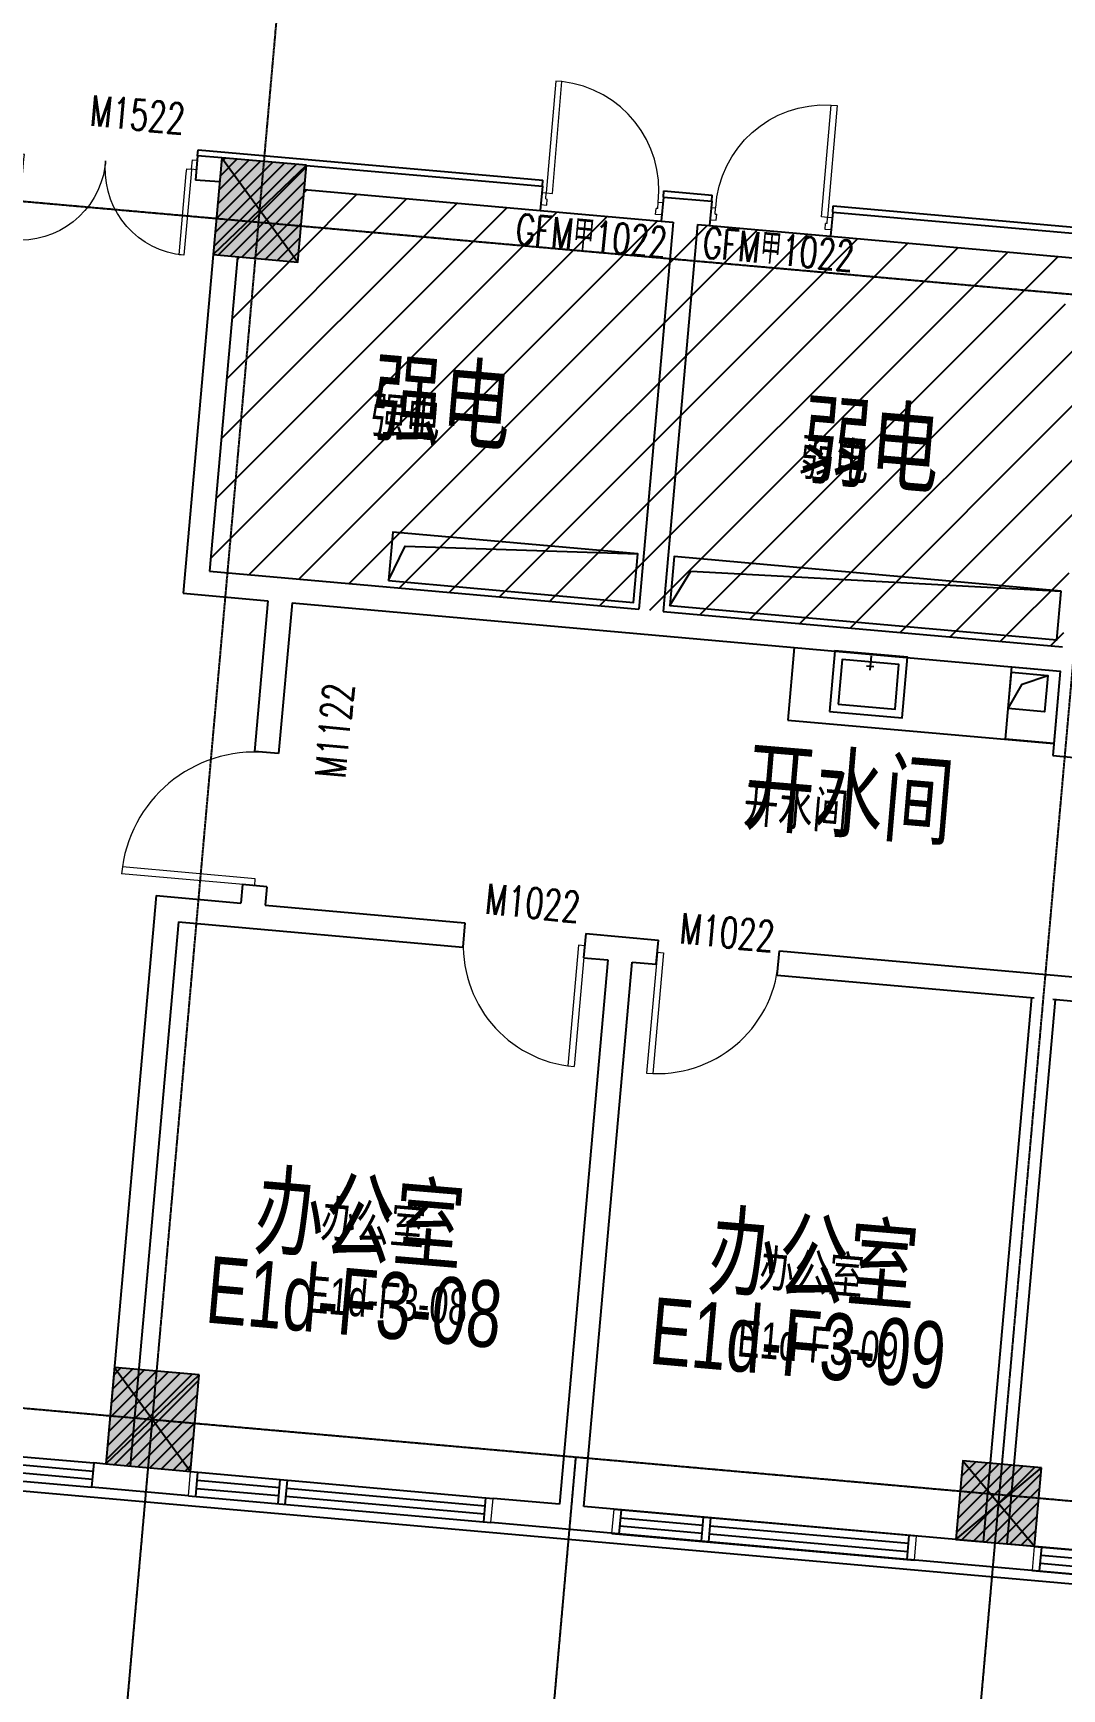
# Model space of a CAD drawing. Header units: millimetres. Extents: x -174040 to 151923, y -227569 to 142020.
# Drawn here: x -56764 to -48294, y 2727 to 16365 of the extents above; entities that cross this region are included whole.
import ezdxf
from ezdxf.enums import TextEntityAlignment as Align

# ---------------------------------------------------------------- set-up
doc = ezdxf.new("R2010")
doc.units = ezdxf.units.MM
doc.header["$LTSCALE"] = 5
for name, pattern in [('E-RG-1F$0$$0$DOTE', [2.42, 2, -0.2, 0.02, -0.2]), ('E-RG-2F$0$CENTER', [2, 1.25, -0.25, 0.25, -0.25]), ('E-RG-2F$0$DOTE', [2.42, 2, -0.2, 0.02, -0.2]), ('XRE2$0$HIDDEN', [0.375, 0.25, -0.125])]:
    doc.linetypes.add(name, pattern=pattern)
for name, color, linetype in [('00外装饰面', 21, 'Continuous'), ('A—墙体', 7, 'Continuous'), ('A—设备管丼、主管符号', 50, 'Continuous'), ('A—轴线、尺寸', 1, 'Continuous'), ('A—门窗', 135, 'Continuous'), ('E-COLS-F3$0$0S-COLS-HATCH', 8, 'Continuous'), ('E-COLS-F3$0$0S-COLS-HATCH-I', 8, 'Continuous'), ('E-COLS-F3$0$0S-COLS-LINE', 4, 'Continuous'), ('E-RG-2F$0$A-GRID', 1, 'E-RG-2F$0$CENTER'), ('E1-RI-3F$0$A-1-1-X-toilel$0$A-FIXT', 55, 'Continuous'), ('E1-RI-3F$0$A-SYMB-DOOR', 4, 'Continuous'), ('I—平面—填充01(线状)', 8, 'Continuous'), ('I—平面—文字', 40, 'Continuous'), ('I—平面—文字（放大1：100）', 40, 'XRE2$0$HIDDEN'), ('I—平面—装饰面层线', 192, 'Continuous'), ('I—平面—门', 22, 'Continuous'), ('I—平面—门编号', 22, 'Continuous'), ('轴线100', 1, 'Continuous')]:
    doc.layers.add(name, color=color, linetype=linetype)
for name, color, linetype, lineweight in [('E1-RI-3F$0$A-DOOR', 32, 'Continuous', 5), ('E1-RI-3F$0$A-DOOR-FRAM', 1, 'Continuous', 9), ('E1-RI-3F$0$A-WALL', 7, 'Continuous', 5)]:
    doc.layers.add(name, color=color, linetype=linetype, lineweight=lineweight)
doc.styles.add('ARIAL', font='arial.ttf')
doc.styles.add('E1-RI-3F$0$ECADI-TXT', font='simplex.shx', dxfattribs={"bigfont": 'hztxt.shx'})
doc.styles.add('XD2008', font='SIMYOU.TTF', dxfattribs={"width": 0.7})
doc.dimstyles.new('200', dxfattribs={"dimscale": 200, "dimtxt": 2.5, "dimasz": 2, "dimexe": 1, "dimexo": 1, "dimgap": 0.8, "dimtad": 1, "dimdec": 0, "dimdsep": 46, "dimtxsty": 'ARIAL', "dimblk1": 'ARCHTICK', "dimblk2": 'ARCHTICK', "dimsah": 1, "dimcen": -0.9, "dimdle": 1, "dimclrd": 256, "dimclre": 256, "dimclrt": 40, "dimaunit": 1, "dimadec": 0, "dimazin": 0, "dimtfac": 0.35, "dimtdec": 0, "dimtix": 1, "dimtmove": 2, "dimatfit": 3, "dimldrblk": 'ARCHTICK', "dimfxl": 0, "dimtvp": 0.8, "dimtolj": 1, "dimtzin": 0, "dimarcsym": 0})

# ---------------------------------------------------------------- blocks, each defined once
blk = doc.blocks.new('_ArchTick')
at = {"color": 0, "linetype": 'ByBlock', "const_width": 0.15}
blk.add_lwpolyline([(-0.5, -0.5), (0.5, 0.5)], dxfattribs=at)
blk = doc.blocks.new('*D249')
at = {"layer": 'A—轴线、尺寸', "linetype": 'ByBlock', "lineweight": -2}
for p, q in [((-68536, 2621), (-68982, -2403)), ((3053, -8591), (-69163, -2186)), ((3282, -3748), (2836, -8772))]:
    blk.add_line(p, q, dxfattribs=at)
at = {"layer": 'Defpoints', "color": 0, "linetype": 'ByBlock'}
for p in [(-68519, 2821), (-68964, -2204), (3300, -3548)]:
    blk.add_point(p, dxfattribs=at)
at = {"layer": 'A—轴线、尺寸', "linetype": 'ByBlock', "lineweight": -2, "xscale": 400, "yscale": 400, "zscale": 400}
for p, rotation in [((-68964, -2204), 174.9322288641356), ((2854, -8573), 354.9322288641357)]:
    blk.add_blockref('_ArchTick', p, dxfattribs=dict(at, rotation=rotation))
at = {"layer": 'A—轴线、尺寸', "color": 40, "linetype": 'ByBlock', "insert": (-33018, -4975), "char_height": 500, "attachment_point": 5, "rotation": 354.9322, "style": 'ARIAL'}
blk.add_mtext('\\A1;72100', dxfattribs=at)
blk = doc.blocks.new('E1-RI-3F$0$SINGLE-FLUSH_VISION_-_0_96')
at = {"layer": 'E1-RI-3F$0$A-DOOR'}
for p, q in [((399, -76), (399, -1075)), ((450, -76), (399, -76)), ((450, -76), (450, -1076))]:
    blk.add_line(p, q, dxfattribs=at)
blk.add_arc((450, -76), 1000, 180, 270, dxfattribs=at)
blk = doc.blocks.new('E1-RI-3F$0$SINGLE-FLUSH_VISION_-_0_95')
at = {"layer": 'E1-RI-3F$0$A-DOOR'}
for p, q in [((399, 76), (399, 1075)), ((450, 76), (450, 1076)), ((450, 76), (399, 76))]:
    blk.add_line(p, q, dxfattribs=at)
blk.add_arc((450, 76), 1000, 90, 180, dxfattribs=at)
blk = doc.blocks.new('XRE3')
at = {"layer": 'E-COLS-F3$0$0S-COLS-HATCH'}
for points in [[(11789265, -6193943), (11788567, -6193882), (11788497, -6194678), (11789194, -6194740)], [(11788382, -6203904), (11787684, -6203843), (11787614, -6204639), (11788311, -6204701)], [(11795316, -6204670), (11794669, -6204612), (11794611, -6205260), (11795259, -6205317)]]:
    blk.add_hatch(color=18, dxfattribs=at).paths.add_polyline_path(points)
at = {"layer": 'E-COLS-F3$0$0S-COLS-HATCH-I'}
h = blk.add_hatch(dxfattribs=at)
h.set_pattern_fill('ANSI31', color=256, scale=600, style=0)
h.set_pattern_definition([(45, (8.83, 99.61), (-53.0330086, 53.0330086), [])])
h.paths.add_polyline_path([(11789265, -6193943), (11788567, -6193882), (11788497, -6194678), (11789194, -6194740)])
h = blk.add_hatch(dxfattribs=at)
h.set_pattern_fill('ANSI31', color=256, scale=600, style=0)
h.set_pattern_definition([(45, (0, 0), (-53.0330086, 53.0330086), [])])
h.paths.add_polyline_path([(11788382, -6203904), (11787684, -6203843), (11787614, -6204639), (11788311, -6204701)])
h = blk.add_hatch(dxfattribs=at)
h.set_pattern_fill('ANSI31', color=256, scale=600, style=0)
h.set_pattern_definition([(45, (-6.624, -74.71), (-53.0330086, 53.0330086), [])])
h.paths.add_polyline_path([(11795316, -6204670), (11794669, -6204612), (11794611, -6205260), (11795259, -6205317)])
at = {"layer": 'Defpoints'}
for p, q in [((11788497, -6194678), (11789265, -6193943)), ((11788567, -6193882), (11789194, -6194740)), ((11787614, -6204639), (11788382, -6203904)), ((11787684, -6203843), (11788311, -6204701)), ((11794669, -6204612), (11795259, -6205317)), ((11794611, -6205260), (11795316, -6204670))]:
    blk.add_line(p, q, dxfattribs=at)
at = {"layer": 'E-COLS-F3$0$0S-COLS-LINE', "color": 255}
for points in [[(11789265, -6193943), (11788567, -6193882), (11788497, -6194678), (11789194, -6194740)], [(11788382, -6203904), (11787684, -6203843), (11787614, -6204639), (11788311, -6204701)], [(11795316, -6204670), (11794669, -6204612), (11794611, -6205260), (11795259, -6205317)]]:
    blk.add_lwpolyline(points, close=True, dxfattribs=at)
blk = doc.blocks.new('E1-RI-3F$0$1窗02')
at = {"layer": 'A—门窗'}
for p, q in [((12307966, -5138138), (12310466, -5138138)), ((12308026, -5138338), (12308026, -5138138)), ((12308706, -5138338), (12308706, -5138138)), ((12308766, -5138338), (12308766, -5138138)), ((12310406, -5138338), (12310406, -5138138)), ((12307966, -5138338), (12310466, -5138338)), ((12308026, -5138204), (12308706, -5138204)), ((12308026, -5138271), (12308706, -5138271)), ((12308766, -5138204), (12310406, -5138204)), ((12308766, -5138271), (12310406, -5138271))]:
    blk.add_line(p, q, dxfattribs=at)
at = {"layer": 'E1-RI-3F$0$A-WALL'}
for p, q in [((12307966, -5138338), (12307966, -5138138)), ((12310466, -5138338), (12310466, -5138138))]:
    blk.add_line(p, q, dxfattribs=at)
blk = doc.blocks.new('E1-RI-3F$0$ECADI-TAG-DOOR')
blk = doc.blocks.new('E1-RI-3F$0$MRY_DOOR-2-SOLID_-_72_W_X_')
at = {"layer": 'E1-RI-3F$0$A-DOOR'}
for p, q in [((-914.4, 980.28125), (-863.6, 980.28125)), ((-914.4, 116.68125), (-914.4, 980.28125)), ((-863.6, 980.28125), (-863.6, 116.68125)), ((863.6, 980.28125), (863.6, 116.68125)), ((914.4, 980.28125), (863.6, 980.28125)), ((914.4, 116.68125), (914.4, 980.28125)), ((-914.4, 65.88125), (-914.4, 116.68125)), ((-863.6, 65.88125), (-914.4, 65.88125)), ((-863.6, 116.68125), (-863.6, 65.88125)), ((863.6, 116.68125), (863.6, 65.88125)), ((863.6, 65.88125), (914.4, 65.88125)), ((914.4, 65.88125), (914.4, 116.68125))]:
    blk.add_line(p, q, dxfattribs=at)
for centre, start, end in [((-914.4, 65.88125), 3.191766614, 90), ((914.4, 65.88125), 90, 176.808233386), ((-914.4, 65.88125), 359.5, 3.191766614), ((914.4, 65.88125), 176.808233386, 180.5)]:
    blk.add_arc(centre, 914.4, start, end, dxfattribs=at)
at = {"layer": 'E1-RI-3F$0$A-DOOR-FRAM'}
for p, q in [((-914.4, 65.88125), (-965.2, 65.88125)), ((-965.2, 65.88125), (-965.2, -35.71875)), ((-914.4, -35.71875), (-914.4, 65.88125)), ((965.2, 65.88125), (914.4, 65.88125)), ((914.4, 65.88125), (914.4, -35.71875)), ((965.2, -35.71875), (965.2, 65.88125)), ((-965.2, -35.71875), (-914.4, -35.71875)), ((914.4, -35.71875), (965.2, -35.71875))]:
    blk.add_line(p, q, dxfattribs=at)
blk = doc.blocks.new('E1-RI-3F$0$M1000')
at = {"layer": 'E1-RI-3F$0$A-DOOR'}
for p, q in [((11787123, -6196585), (11787123, -6196685)), ((11787123, -6196585), (11787161, -6196585)), ((11787123, -6196685), (11787173, -6196685)), ((11787161, -6196635), (11787161, -6196585)), ((11787161, -6196635), (11787173, -6196635)), ((11787173, -6196685), (11787173, -6196635)), ((11788073, -6196685), (11788073, -6196635)), ((11788086, -6196635), (11788073, -6196635)), ((11788123, -6196685), (11788073, -6196685)), ((11788086, -6196635), (11788086, -6196585)), ((11788123, -6196585), (11788086, -6196585)), ((11788123, -6196585), (11788123, -6196685))]:
    blk.add_line(p, q, dxfattribs=at)
blk.add_lwpolyline([(11787161, -6195660), (11787161, -6196585), (11787211, -6196585), (11787211, -6195660)], close=True, dxfattribs=at)
blk.add_arc((11787186, -6196560), 900, 358.4089, 88.4089, dxfattribs=at)
blk = doc.blocks.new('A$C1C9D1350')
at = {"layer": '轴线100', "linetype": 'E-RG-1F$0$$0$DOTE'}
for p, q in [((-177145.2, -4082.9), (-173605.5, 35838.5)), ((-170172.5, -4701.3), (-166632.9, 35220.2)), ((-186879.1, 16344.1), (-108087.6, 9356.9)), ((-189358.6, 6625.2), (-108962.1, -504.4)), ((-173658.8, -4392.1), (-172812.1, 5157.8))]:
    blk.add_line(p, q, dxfattribs=at)

msp = doc.modelspace()

# ---------------------------------------------------------------- hatches: boundary and pattern name
at = {"layer": 'I—平面—填充01(线状)'}
h = msp.add_hatch(dxfattribs=at)
h.set_pattern_fill('ANSI31', color=256, scale=100, style=0)
h.set_pattern_definition([(45, (-11843778.7, 6209218.7), (-224.506403, 224.506403), [])])
h.paths.add_polyline_path([(-54531.6, 15076.1), (-54584.6, 14478.4), (-55082.6, 14522.6), (-55312.3, 11932.7), (-48289.8, 11310), (-48046.9, 14049.2), (-48271.1, 14069.1), (-48231.3, 14517.3)])

# ---------------------------------------------------------------- linework, layer by layer
at = {"layer": '00外装饰面', "linetype": 'ByBlock', "ltscale": 5}
msp.add_line((-67246.2, 5281.7), (-38708.4, 2748.9), dxfattribs=at)
at = {"layer": 'A—墙体'}
for p, q in [((-55410.4, 15354.8), (-55428.2, 15153.9)), ((-55211.1, 15337.1), (-55410.4, 15354.8)), ((-54513.9, 15275.3), (-52571.6, 15103)), ((-55228.5, 15140.3), (-55428.2, 15153.9)), ((-54531.6, 15076.1), (-52589.2, 14903.8)), ((-52571.6, 15103), (-52589.2, 14903.8)), ((-51575.5, 15014.7), (-51593.1, 14815.5)), ((-51575.5, 15014.7), (-51177, 14979.3)), ((-51177, 14979.3), (-51194.7, 14780.1)), ((-50180.9, 14891), (-50198.6, 14691.8)), ((-50180.9, 14891), (-39920.9, 13981.1)), ((-51493.5, 14806.6), (-51776.2, 11619.1)), ((-51593.1, 14815.5), (-51493.5, 14806.6)), ((-51294.3, 14789), (-51577, 11601.5)), ((-51294.3, 14789), (-51194.7, 14780.1)), ((-50198.6, 14691.8), (-40138.2, 13799.6)), ((-55281.9, 14540.2), (-55529.2, 11751.2)), ((-55082.6, 14522.6), (-55312.3, 11932.7)), ((-55312.3, 11932.7), (-51776.2, 11619.1)), ((-55529.2, 11751.2), (-54831.9, 11689.3)), ((-54831.9, 11689.3), (-54942, 10447.9)), ((-54632.7, 11671.7), (-54742.8, 10430.3)), ((-54632.7, 11671.7), (-48307.5, 11110.7)), ((-51577, 11601.5), (-48289.8, 11310)), ((-48307.5, 11110.7), (-48369.3, 10413.8)), ((-54742.8, 10430.3), (-54942, 10447.9)), ((-48369.3, 10413.8), (-47771.6, 10360.8)), ((-55039.1, 9352.2), (-55052.7, 9199.4)), ((-54840.8, 9334.6), (-55039.1, 9352.2)), ((-54840.8, 9334.6), (-54854.4, 9181.8)), ((-55749.7, 9261.2), (-56164.9, 4579.3)), ((-55749.7, 9261.2), (-55052.7, 9199.4)), ((-54854.4, 9181.8), (-53209.9, 9036)), ((-55568.2, 9044.4), (-55965.7, 4561.6)), ((-55568.2, 9044.4), (-53227.6, 8836.8)), ((-53209.9, 9036), (-53227.6, 8836.8)), ((-52213.8, 8947.7), (-52231.5, 8748.5)), ((-52213.8, 8947.7), (-51615.7, 8894.6)), ((-51633.4, 8695.4), (-51615.7, 8894.6)), ((-52032.2, 8730.8), (-52429.8, 4248)), ((-52231.5, 8748.5), (-52032.2, 8730.8)), ((-50637.3, 8607.1), (-50619.7, 8806.3)), ((-50619.7, 8806.3), (-46237.2, 8417.7)), ((-52230.2, 4230.3), (-51832.6, 8713.1)), ((-51832.6, 8713.1), (-51633.4, 8695.4)), ((-50637.3, 8607.1), (-48522, 8419.5)), ((-48545.8, 8422.6), (-48943.5, 3938.9)), ((-48743.8, 3921.2), (-48346.2, 8404.9)), ((-48370.1, 8407), (-46254.8, 8219.4)), ((-56164.9, 4579.3), (-56264.7, 4588.1)), ((-55485.4, 4318.3), (-56282.3, 4388.9)), ((-52429.8, 4248.1), (-52977.7, 4296.7)), ((-48919.5, 3936.8), (-52230.2, 4230.4)), ((-38502.1, 2812.2), (-52995.2, 4097.4)), ((-45457.1, 3629.7), (-48767.7, 3923.3))]:
    msp.add_line(p, q, dxfattribs=at)
at = {"layer": 'A—设备管丼、主管符号'}
for points in [[(-53838.6, 11856), (-51821.8, 11674.7), (-51786.1, 12074.9), (-53803.3, 12254.4), (-53838.6, 11856)], [(-53838.6, 11856), (-53701.2, 12139.1), (-51786.1, 12074.9)], [(-51522.5, 11650.7), (-51349.2, 11934.1), (-48299.1, 11769.1)], [(-48736.1, 10801.4), (-48622.4, 11003.8), (-48410.8, 11073.7)]]:
    msp.add_lwpolyline(points, dxfattribs=at)
for points in [[(-48299.1, 11769.1), (-51486.8, 12052.7), (-51522.5, 11650.7), (-48335.1, 11368.2)], [(-48709.6, 11100.2), (-48410.8, 11073.7), (-48437.3, 10774.9), (-48736.1, 10801.4)]]:
    msp.add_lwpolyline(points, close=True, dxfattribs=at)
at = {"layer": 'A—轴线、尺寸', "linetype": 'E-RG-1F$0$$0$DOTE'}
for p, q in [((-56627.8, -4603.1), (-55781.1, 4946.8)), ((-49655.2, -5221.4), (-48808.4, 4328.5))]:
    msp.add_line(p, q, dxfattribs=at)
at = {"layer": 'A—门窗'}
for p, q in [((-57765.4, 4654.3), (-56270.5, 4521.8)), ((-57758.8, 4720), (-56264.7, 4588.2)), ((-57776.4, 4520.8), (-56282.2, 4388.9)), ((-57771.2, 4587.9), (-56276.4, 4455.4)), ((-56264.7, 4588.1), (-56282.3, 4388.9))]:
    msp.add_line(p, q, dxfattribs=at)
at = {"layer": 'E-RG-2F$0$A-GRID', "linetype": 'E-RG-2F$0$DOTE'}
msp.add_line((-53141.5, -4912.3), (-52294.8, 4637.7), dxfattribs=at)
at = {"layer": 'E1-RI-3F$0$A-1-1-X-toilel$0$A-FIXT'}
for p, q in [((-50497.2, 11304.9), (-50550.2, 10707.3)), ((-50550.2, 10707.3), (-48360.5, 10513.1))]:
    msp.add_line(p, q, dxfattribs=at)
for points in [[(-50206.8, 10778.5), (-49609.1, 10725.5), (-49565, 11223.5), (-50162.6, 11276.5), (-50206.8, 10778.5)], [(-50136.3, 10837.5), (-49668.1, 10796), (-49635.4, 11164.5), (-50103.6, 11206), (-50136.3, 10837.5)], [(-49865.1, 11235.1), (-49875.5, 11117.8)], [(-49843, 11145.1), (-49902.7, 11150.4)]]:
    msp.add_lwpolyline(points, dxfattribs=at)
msp.add_lwpolyline([(-48360.7, 10513.1), (-48759.1, 10548.4), (-48706.1, 11146.1), (-48307.7, 11110.8)], close=True, dxfattribs=at)
at = {"layer": 'I—平面—装饰面层线'}
for p, q in [((-55410.4, 15354.8), (-55406, 15404.6)), ((-52571.6, 15103), (-52567.1, 15152.8)), ((-51575.5, 15014.7), (-51571, 15064.5)), ((-51177, 14979.3), (-51172.6, 15029.2)), ((-50180.9, 14891), (-50176.5, 14940.8))]:
    msp.add_line(p, q, dxfattribs=at)
for points in [[(-55406, 15404.6), (-52567.1, 15152.8)], [(-51571, 15064.5), (-51172.6, 15029.2)], [(-50176.5, 14940.8), (-39866.7, 14026.5), (-39954.9, 13030.7), (-39805.6, 13017.4)]]:
    msp.add_lwpolyline(points, dxfattribs=at)
at = {"layer": 'I—平面—门'}
for p, q in [((-52589.2, 14903.8), (-51593.1, 14815.5)), ((-51194.7, 14780.1), (-50198.6, 14691.8))]:
    msp.add_line(p, q, dxfattribs=at)

# ---------------------------------------------------------------- block references
at = {"layer": 'A—门窗'}
msp.add_blockref('XRE3', (-11843778.7, 6209218.7), dxfattribs=at)
at = {"layer": 'A—门窗', "rotation": 354.932228865648}
for p in [(-11861448.1, 6209781.3), (-11857961.8, 6209472.1), (-11854500.3, 6209165.3)]:
    msp.add_blockref('E1-RI-3F$0$1窗02', p, dxfattribs=at)
at = {"layer": 'I—平面—门'}
for name, p, rotation in [('E1-RI-3F$0$M1000', (-11271497.1, 7189294.9), 355.1332779168305), ('E1-RI-3F$0$SINGLE-FLUSH_VISION_-_0_96', (-52664.1, 8963.7), 354.9322288633572), ('E1-RI-3F$0$SINGLE-FLUSH_VISION_-_0_95', (-51169.6, 8831.2), 174.9322288633571)]:
    msp.add_blockref(name, p, dxfattribs=dict(at, rotation=rotation))
at = {"layer": 'I—平面—门', "xscale": -1, "rotation": 355.1577989333131}
msp.add_blockref('E1-RI-3F$0$M1000', (12217933.7, 5194340.3), dxfattribs=at)
at = {"layer": 'I—平面—门'}
for name, p, xscale, yscale, zscale, rotation in [('E1-RI-3F$0$MRY_DOOR-2-SOLID_-_72_W_X_', (-56163.2, 15357), -0.7770410277664567, 0.7770410277664569, 0.7770410277664568, 174.9322288713746), ('E1-RI-3F$0$SINGLE-FLUSH_VISION_-_0_96', (-54812.6, 9829), 1.1, 1.1, 1.1, 264.9086519903843)]:
    msp.add_blockref(name, p, dxfattribs=dict(at, xscale=xscale, yscale=yscale, zscale=zscale, rotation=rotation))
at = {"layer": 'I—平面—门编号'}
ref = msp.add_blockref('E1-RI-3F$0$ECADI-TAG-DOOR', (-55365.5, 14785.4), dxfattribs=dict(at, xscale=100.0000000022704, yscale=100.0000000022704, zscale=100.0000000022704, rotation=354.6769983313162))
ref.add_attrib('门窗主编号1', 'M1522', dxfattribs={"layer": 'E1-RI-3F$0$A-SYMB-DOOR', "height": 250, "rotation": 354.677, "style": 'E1-RI-3F$0$ECADI-TXT', "width": 0.7}).set_placement((-55526.9, 15532), align=Align.RIGHT)
ref = msp.add_blockref('E1-RI-3F$0$ECADI-TAG-DOOR', (-51395.7, 13766.8), dxfattribs=dict(at, xscale=100.0000000022704, yscale=100.0000000022704, zscale=100.0000000022704, rotation=354.6769983313162))
ref.add_attrib('门窗主编号1', 'GFM甲1022', dxfattribs={"layer": 'E1-RI-3F$0$A-SYMB-DOOR', "height": 250, "rotation": 354.677, "style": 'E1-RI-3F$0$ECADI-TXT', "width": 0.7}).set_placement((-51557.1, 14513.5), align=Align.RIGHT)
ref = msp.add_blockref('E1-RI-3F$0$ECADI-TAG-DOOR', (-49855.6, 13654.6), dxfattribs=dict(at, xscale=100.0000000022704, yscale=100.0000000022704, zscale=100.0000000022704, rotation=354.6769983313162))
ref.add_attrib('门窗主编号1', 'GFM甲1022', dxfattribs={"layer": 'E1-RI-3F$0$A-SYMB-DOOR', "height": 250, "rotation": 354.677, "style": 'E1-RI-3F$0$ECADI-TXT', "width": 0.7}).set_placement((-50017, 14401.2), align=Align.RIGHT)
ref = msp.add_blockref('E1-RI-3F$0$ECADI-TAG-DOOR', (-53395.4, 10794.6), dxfattribs=dict(at, xscale=100.0000000022703, yscale=100.0000000022703, zscale=100.0000000022703, rotation=84.67699833131618))
ref.add_attrib('门窗主编号1', 'M1122', dxfattribs={"layer": 'E1-RI-3F$0$A-SYMB-DOOR', "height": 250, "rotation": 84.677, "style": 'E1-RI-3F$0$ECADI-TXT', "width": 0.7}).set_placement((-54122.9, 10996.2), align=Align.RIGHT)
ref = msp.add_blockref('E1-RI-3F$0$ECADI-TAG-DOOR', (-52110.8, 8293.4), dxfattribs=dict(at, xscale=100.0000000022704, yscale=100.0000000022704, zscale=100.0000000022704, rotation=354.6769983313162))
ref.add_attrib('门窗主编号1', 'M1022', dxfattribs={"layer": 'E1-RI-3F$0$A-SYMB-DOOR', "height": 250, "rotation": 354.677, "style": 'E1-RI-3F$0$ECADI-TXT', "width": 0.7}).set_placement((-52272.3, 9040), align=Align.RIGHT)
ref = msp.add_blockref('E1-RI-3F$0$ECADI-TAG-DOOR', (-50510.8, 8050.9), dxfattribs=dict(at, xscale=100.0000000022704, yscale=100.0000000022704, zscale=100.0000000022704, rotation=354.6769983313162))
ref.add_attrib('门窗主编号1', 'M1022', dxfattribs={"layer": 'E1-RI-3F$0$A-SYMB-DOOR', "height": 250, "rotation": 354.677, "style": 'E1-RI-3F$0$ECADI-TXT', "width": 0.7}).set_placement((-50672.3, 8797.5), align=Align.RIGHT)
at = {"layer": '轴线100'}
msp.add_blockref('A$C1C9D1350', (120517.4, -520.6), dxfattribs=at)

# ---------------------------------------------------------------- texts
at = {"layer": 'I—平面—文字', "linetype": 'ByBlock', "style": 'XD2008', "width": 0.7}
for s, height, rotation, p in [('强电', 600, 355.17739, (-53993.7, 13080.5, 0)), ('弱电', 600, 355.17739, (-50465.1, 12727.9, 0)), ('开水间', 600, 355.17739, (-50925.1, 9875.2, 0)), ('办公室', 600, 355.17739, (-54956.1, 6378.8, 0)), ('办公室', 600, 355.17739, (-51220.7, 6047.5, 0)), ('E1d-F3-08', 550, 354.96078, (-55355.5, 5746.4)), ('E1d-F3-09', 550, 354.96078, (-51702, 5407.3))]:
    msp.add_text(s, height=height, rotation=rotation, dxfattribs=at).set_placement(p)
at = {"layer": 'I—平面—文字（放大1：100）', "linetype": 'ByBlock', "style": 'XD2008', "width": 0.7}
for s, p in [('强电', (-53993.7, 13080.5, 0)), ('弱电', (-50465.1, 12727.9, 0)), ('开水间', (-50925.1, 9875.2, 0)), ('办公室', (-54403.9, 6456.5, 0)), ('办公室', (-50794.7, 6047.5, 0)), ('E1d-F3-08', (-54523.3, 5831.8)), ('E1d-F3-09', (-50975.4, 5468.2))]:
    msp.add_text(s, height=300, rotation=355.17739, dxfattribs=at).set_placement(p)

# ---------------------------------------------------------------- dimensions: what is measured, and where the dimension line sits
at = {"layer": 'A—轴线、尺寸', "linetype": 'ByBlock'}
dim = msp.add_linear_dim(base=(-68964.1, -2204), p1=(3299.6, -3548.3), p2=(-68518.6, 2820.6), angle=354.93223, dimstyle='200', dxfattribs=at)
dim.commit()
dim.dimension.update_dxf_attribs({"geometry": '*D249', "text_midpoint": (-33018.4, -4974.8)})

doc.saveas('drawing.dxf')
